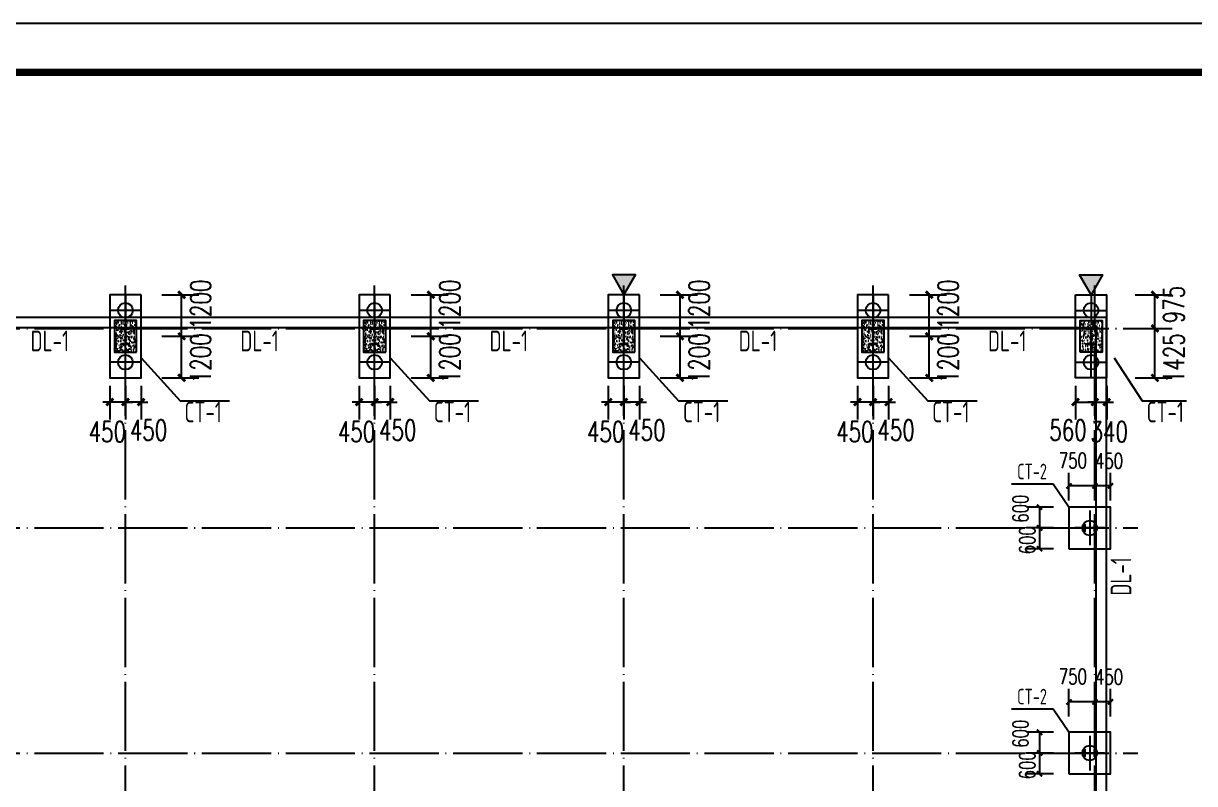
# Model space of a CAD drawing. Extents: x -33967 to 1773478, y -1022458 to -784650.
# Drawn here: x 297163 to 331001, y -960411 to -938458 of the extents above; entities that cross this region are included whole.
import ezdxf

# ---------------------------------------------------------------- set-up
doc = ezdxf.new("R2010")
doc.units = 0
doc.header["$LTSCALE"] = 1000
doc.header["$MEASUREMENT"] = 0
doc.linetypes.add('DOTE', pattern=[2.42, 2, -0.2, 0.02, -0.2])
for name, color, linetype in [('AXIS', 3, 'Continuous'), ('DIM_LEAD', 3, 'Continuous'), ('DOTE', 1, 'DOTE'), ('GZ', 50, 'Continuous'), ('NUM', 7, 'Continuous'), ('PUB_HATCH', 8, 'Continuous'), ('PUB_TITLE', 4, 'Continuous'), ('承台', 2, 'Continuous'), ('桩', 201, 'Continuous')]:
    doc.layers.add(name, color=color, linetype=linetype)
doc.styles.add('_TCH_DIM_T3', font='SIMPLEX', dxfattribs={"width": 0.705882, "bigfont": 'GBCBIG'})
doc.styles.add('TSSD_Norm', font='tssdeng.shx', dxfattribs={"bigfont": 'hztxt.shx'})
doc.dimstyles.new('TCH-200-1', dxfattribs={"dimtxt": 595, "dimasz": 200, "dimexe": 500, "dimexo": 600, "dimgap": 252.5, "dimtad": 1, "dimdec": 0, "dimzin": 0, "dimdsep": 46, "dimtxsty": '_TCH_DIM_T3', "dimblk": 'ARCHTICK', "dimcen": 0.09, "dimclrd": 3, "dimclre": 3, "dimclrt": 7, "dimazin": 2, "dimtfac": 1, "dimtdec": 0, "dimtix": 1, "dimtmove": 2, "dimatfit": 3, "dimfxl": 1, "dimtolj": 1, "dimtzin": 0, "dimarcsym": 0})
doc.dimstyles.new('TCH_150_1', dxfattribs={"dimtxt": 446.25, "dimasz": 150, "dimexe": 375, "dimexo": 450, "dimgap": 189.375, "dimtad": 1, "dimdec": 0, "dimzin": 0, "dimdsep": 46, "dimtxsty": '_TCH_DIM_T3', "dimblk": 'ARCHTICK', "dimcen": 0.09, "dimclrd": 256, "dimclre": 256, "dimclrt": 7, "dimazin": 2, "dimtfac": 1, "dimtdec": 0, "dimtix": 1, "dimtmove": 2, "dimatfit": 3, "dimfxl": 1, "dimtolj": 1, "dimtzin": 0, "dimarcsym": 0})

# ---------------------------------------------------------------- blocks, each defined once
blk = doc.blocks.new('111')
at = {"layer": 'GZ'}
blk.add_lwpolyline([(650693, -886725), (650473, -886725), (650473, -886715), (650577, -886715), (650580, -886710), (650580, -886289), (650577, -886285), (650473, -886285), (650473, -886275), (650693, -886275), (650693, -886285), (650590, -886285), (650586, -886289), (650586, -886710), (650590, -886715), (650693, -886715), (650693, -886725)], close=True, dxfattribs=at)
blk = doc.blocks.new('_ArchTick')
at = {"color": 0, "linetype": 'ByBlock', "const_width": 0.4}
blk.add_lwpolyline([(-0.5, -0.5), (0.5, 0.5)], dxfattribs=at)
blk = doc.blocks.new('*D966')
at = {"layer": 'AXIS', "color": 3, "lineweight": -2, "transparency": 16777216}
for p, q in [((300111, -948929), (300111, -949893)), ((300561, -948929), (300561, -949893)), ((300111, -949393), (299911, -949393)), ((300561, -949393), (300111, -949393)), ((300561, -949393), (300761, -949393))]:
    blk.add_line(p, q, dxfattribs=at)
at = {"layer": 'Defpoints', "color": 0, "transparency": 16777216}
for p in [(300111, -948329), (300561, -948329), (300111, -949393)]:
    blk.add_point(p, dxfattribs=at)
at = {"layer": 'AXIS', "color": 3, "lineweight": -2, "transparency": 16777216, "xscale": 200, "yscale": 200, "zscale": 200}
blk.add_blockref('_ArchTick', (300111, -949393), dxfattribs=at)
at = {"layer": 'AXIS', "color": 3, "lineweight": -2, "transparency": 16777216, "xscale": 200, "yscale": 200, "zscale": 200, "rotation": 180}
blk.add_blockref('_ArchTick', (300561, -949393), dxfattribs=at)
at = {"layer": 'AXIS', "color": 7, "transparency": 16777216, "insert": (300777, -950205), "char_height": 595, "attachment_point": 5, "style": '_TCH_DIM_T3'}
blk.add_mtext('\\A1;450', dxfattribs=at)
blk = doc.blocks.new('*D967')
at = {"layer": 'AXIS', "color": 3, "lineweight": -2, "transparency": 16777216}
for p, q in [((299661, -948929), (299661, -949893)), ((300111, -948929), (300111, -949893)), ((299661, -949393), (299461, -949393)), ((300111, -949393), (299661, -949393)), ((300111, -949393), (300311, -949393))]:
    blk.add_line(p, q, dxfattribs=at)
at = {"layer": 'Defpoints', "color": 0, "transparency": 16777216}
for p in [(299661, -948329), (300111, -948329), (299661, -949393)]:
    blk.add_point(p, dxfattribs=at)
at = {"layer": 'AXIS', "color": 3, "lineweight": -2, "transparency": 16777216, "xscale": 200, "yscale": 200, "zscale": 200}
blk.add_blockref('_ArchTick', (299661, -949393), dxfattribs=at)
at = {"layer": 'AXIS', "color": 3, "lineweight": -2, "transparency": 16777216, "xscale": 200, "yscale": 200, "zscale": 200, "rotation": 180}
blk.add_blockref('_ArchTick', (300111, -949393), dxfattribs=at)
at = {"layer": 'AXIS', "color": 7, "transparency": 16777216, "insert": (299586, -950249), "char_height": 595, "attachment_point": 5, "style": '_TCH_DIM_T3'}
blk.add_mtext('\\A1;450', dxfattribs=at)
blk = doc.blocks.new('*D968')
at = {"layer": 'AXIS', "color": 3, "lineweight": -2, "transparency": 16777216}
for p, q in [((301161, -947495), (302234, -947495)), ((301734, -948695), (301734, -947495)), ((301161, -948695), (302234, -948695))]:
    blk.add_line(p, q, dxfattribs=at)
at = {"layer": 'Defpoints', "color": 0, "transparency": 16777216}
for p in [(300561, -947495), (301734, -947495), (300561, -948695)]:
    blk.add_point(p, dxfattribs=at)
at = {"layer": 'AXIS', "color": 3, "lineweight": -2, "transparency": 16777216, "xscale": 200, "yscale": 200, "zscale": 200}
for p, rotation in [((301734, -947495), 90), ((301734, -948695), 270)]:
    blk.add_blockref('_ArchTick', p, dxfattribs=dict(at, rotation=rotation))
at = {"layer": 'AXIS', "color": 7, "transparency": 16777216, "insert": (302284, -948128), "char_height": 595, "attachment_point": 5, "rotation": 90, "style": '_TCH_DIM_T3'}
blk.add_mtext('\\A1;1200', dxfattribs=at)
blk = doc.blocks.new('*D969')
at = {"layer": 'AXIS', "color": 3, "lineweight": -2, "transparency": 16777216}
for p, q in [((301161, -946295), (302234, -946295)), ((301734, -947495), (301734, -946295)), ((301161, -947495), (302234, -947495))]:
    blk.add_line(p, q, dxfattribs=at)
at = {"layer": 'Defpoints', "color": 0, "transparency": 16777216}
for p in [(300561, -946295), (301734, -946295), (300561, -947495)]:
    blk.add_point(p, dxfattribs=at)
at = {"layer": 'AXIS', "color": 3, "lineweight": -2, "transparency": 16777216, "xscale": 200, "yscale": 200, "zscale": 200}
for p, rotation in [((301734, -946295), 90), ((301734, -947495), 270)]:
    blk.add_blockref('_ArchTick', p, dxfattribs=dict(at, rotation=rotation))
at = {"layer": 'AXIS', "color": 7, "transparency": 16777216, "insert": (302284, -946576), "char_height": 595, "attachment_point": 5, "rotation": 90, "style": '_TCH_DIM_T3'}
blk.add_mtext('\\A1;1200', dxfattribs=at)
blk = doc.blocks.new('*D982')
at = {"layer": 'AXIS', "color": 3, "lineweight": -2, "transparency": 16777216}
for p, q in [((307311, -948929), (307311, -949893)), ((307761, -948929), (307761, -949893)), ((307311, -949393), (307111, -949393)), ((307761, -949393), (307311, -949393)), ((307761, -949393), (307961, -949393))]:
    blk.add_line(p, q, dxfattribs=at)
at = {"layer": 'Defpoints', "color": 0, "transparency": 16777216}
for p in [(307311, -948329), (307761, -948329), (307311, -949393)]:
    blk.add_point(p, dxfattribs=at)
at = {"layer": 'AXIS', "color": 3, "lineweight": -2, "transparency": 16777216, "xscale": 200, "yscale": 200, "zscale": 200}
blk.add_blockref('_ArchTick', (307311, -949393), dxfattribs=at)
at = {"layer": 'AXIS', "color": 3, "lineweight": -2, "transparency": 16777216, "xscale": 200, "yscale": 200, "zscale": 200, "rotation": 180}
blk.add_blockref('_ArchTick', (307761, -949393), dxfattribs=at)
at = {"layer": 'AXIS', "color": 7, "transparency": 16777216, "insert": (307977, -950205), "char_height": 595, "attachment_point": 5, "style": '_TCH_DIM_T3'}
blk.add_mtext('\\A1;450', dxfattribs=at)
blk = doc.blocks.new('*D983')
at = {"layer": 'AXIS', "color": 3, "lineweight": -2, "transparency": 16777216}
for p, q in [((306861, -948929), (306861, -949893)), ((307311, -948929), (307311, -949893)), ((306861, -949393), (306661, -949393)), ((307311, -949393), (306861, -949393)), ((307311, -949393), (307511, -949393))]:
    blk.add_line(p, q, dxfattribs=at)
at = {"layer": 'Defpoints', "color": 0, "transparency": 16777216}
for p in [(306861, -948329), (307311, -948329), (306861, -949393)]:
    blk.add_point(p, dxfattribs=at)
at = {"layer": 'AXIS', "color": 3, "lineweight": -2, "transparency": 16777216, "xscale": 200, "yscale": 200, "zscale": 200}
blk.add_blockref('_ArchTick', (306861, -949393), dxfattribs=at)
at = {"layer": 'AXIS', "color": 3, "lineweight": -2, "transparency": 16777216, "xscale": 200, "yscale": 200, "zscale": 200, "rotation": 180}
blk.add_blockref('_ArchTick', (307311, -949393), dxfattribs=at)
at = {"layer": 'AXIS', "color": 7, "transparency": 16777216, "insert": (306786, -950249), "char_height": 595, "attachment_point": 5, "style": '_TCH_DIM_T3'}
blk.add_mtext('\\A1;450', dxfattribs=at)
blk = doc.blocks.new('*D984')
at = {"layer": 'AXIS', "color": 3, "lineweight": -2, "transparency": 16777216}
for p, q in [((308361, -947495), (309434, -947495)), ((308934, -948695), (308934, -947495)), ((308361, -948695), (309434, -948695))]:
    blk.add_line(p, q, dxfattribs=at)
at = {"layer": 'Defpoints', "color": 0, "transparency": 16777216}
for p in [(307761, -947495), (308934, -947495), (307761, -948695)]:
    blk.add_point(p, dxfattribs=at)
at = {"layer": 'AXIS', "color": 3, "lineweight": -2, "transparency": 16777216, "xscale": 200, "yscale": 200, "zscale": 200}
for p, rotation in [((308934, -947495), 90), ((308934, -948695), 270)]:
    blk.add_blockref('_ArchTick', p, dxfattribs=dict(at, rotation=rotation))
at = {"layer": 'AXIS', "color": 7, "transparency": 16777216, "insert": (309484, -948128), "char_height": 595, "attachment_point": 5, "rotation": 90, "style": '_TCH_DIM_T3'}
blk.add_mtext('\\A1;1200', dxfattribs=at)
blk = doc.blocks.new('*D985')
at = {"layer": 'AXIS', "color": 3, "lineweight": -2, "transparency": 16777216}
for p, q in [((308361, -946295), (309434, -946295)), ((308934, -947495), (308934, -946295)), ((308361, -947495), (309434, -947495))]:
    blk.add_line(p, q, dxfattribs=at)
at = {"layer": 'Defpoints', "color": 0, "transparency": 16777216}
for p in [(307761, -946295), (308934, -946295), (307761, -947495)]:
    blk.add_point(p, dxfattribs=at)
at = {"layer": 'AXIS', "color": 3, "lineweight": -2, "transparency": 16777216, "xscale": 200, "yscale": 200, "zscale": 200}
for p, rotation in [((308934, -946295), 90), ((308934, -947495), 270)]:
    blk.add_blockref('_ArchTick', p, dxfattribs=dict(at, rotation=rotation))
at = {"layer": 'AXIS', "color": 7, "transparency": 16777216, "insert": (309484, -946576), "char_height": 595, "attachment_point": 5, "rotation": 90, "style": '_TCH_DIM_T3'}
blk.add_mtext('\\A1;1200', dxfattribs=at)
blk = doc.blocks.new('*D975')
at = {"layer": 'AXIS', "color": 3, "lineweight": -2, "transparency": 16777216}
for p, q in [((314511, -948929), (314511, -949893)), ((314961, -948929), (314961, -949893)), ((314511, -949393), (314311, -949393)), ((314961, -949393), (314511, -949393)), ((314961, -949393), (315161, -949393))]:
    blk.add_line(p, q, dxfattribs=at)
at = {"layer": 'Defpoints', "color": 0, "transparency": 16777216}
for p in [(314511, -948329), (314961, -948329), (314511, -949393)]:
    blk.add_point(p, dxfattribs=at)
at = {"layer": 'AXIS', "color": 3, "lineweight": -2, "transparency": 16777216, "xscale": 200, "yscale": 200, "zscale": 200}
blk.add_blockref('_ArchTick', (314511, -949393), dxfattribs=at)
at = {"layer": 'AXIS', "color": 3, "lineweight": -2, "transparency": 16777216, "xscale": 200, "yscale": 200, "zscale": 200, "rotation": 180}
blk.add_blockref('_ArchTick', (314961, -949393), dxfattribs=at)
at = {"layer": 'AXIS', "color": 7, "transparency": 16777216, "insert": (315177, -950205), "char_height": 595, "attachment_point": 5, "style": '_TCH_DIM_T3'}
blk.add_mtext('\\A1;450', dxfattribs=at)
blk = doc.blocks.new('*D976')
at = {"layer": 'AXIS', "color": 3, "lineweight": -2, "transparency": 16777216}
for p, q in [((314061, -948929), (314061, -949893)), ((314511, -948929), (314511, -949893)), ((314061, -949393), (313861, -949393)), ((314511, -949393), (314061, -949393)), ((314511, -949393), (314711, -949393))]:
    blk.add_line(p, q, dxfattribs=at)
at = {"layer": 'Defpoints', "color": 0, "transparency": 16777216}
for p in [(314061, -948329), (314511, -948329), (314061, -949393)]:
    blk.add_point(p, dxfattribs=at)
at = {"layer": 'AXIS', "color": 3, "lineweight": -2, "transparency": 16777216, "xscale": 200, "yscale": 200, "zscale": 200}
blk.add_blockref('_ArchTick', (314061, -949393), dxfattribs=at)
at = {"layer": 'AXIS', "color": 3, "lineweight": -2, "transparency": 16777216, "xscale": 200, "yscale": 200, "zscale": 200, "rotation": 180}
blk.add_blockref('_ArchTick', (314511, -949393), dxfattribs=at)
at = {"layer": 'AXIS', "color": 7, "transparency": 16777216, "insert": (313986, -950249), "char_height": 595, "attachment_point": 5, "style": '_TCH_DIM_T3'}
blk.add_mtext('\\A1;450', dxfattribs=at)
blk = doc.blocks.new('*D977')
at = {"layer": 'AXIS', "color": 3, "lineweight": -2, "transparency": 16777216}
for p, q in [((315561, -947495), (316634, -947495)), ((316134, -948695), (316134, -947495)), ((315561, -948695), (316634, -948695))]:
    blk.add_line(p, q, dxfattribs=at)
at = {"layer": 'Defpoints', "color": 0, "transparency": 16777216}
for p in [(314961, -947495), (316134, -947495), (314961, -948695)]:
    blk.add_point(p, dxfattribs=at)
at = {"layer": 'AXIS', "color": 3, "lineweight": -2, "transparency": 16777216, "xscale": 200, "yscale": 200, "zscale": 200}
for p, rotation in [((316134, -947495), 90), ((316134, -948695), 270)]:
    blk.add_blockref('_ArchTick', p, dxfattribs=dict(at, rotation=rotation))
at = {"layer": 'AXIS', "color": 7, "transparency": 16777216, "insert": (316684, -948128), "char_height": 595, "attachment_point": 5, "rotation": 90, "style": '_TCH_DIM_T3'}
blk.add_mtext('\\A1;1200', dxfattribs=at)
blk = doc.blocks.new('*D978')
at = {"layer": 'AXIS', "color": 3, "lineweight": -2, "transparency": 16777216}
for p, q in [((315561, -946295), (316634, -946295)), ((316134, -947495), (316134, -946295)), ((315561, -947495), (316634, -947495))]:
    blk.add_line(p, q, dxfattribs=at)
at = {"layer": 'Defpoints', "color": 0, "transparency": 16777216}
for p in [(314961, -946295), (316134, -946295), (314961, -947495)]:
    blk.add_point(p, dxfattribs=at)
at = {"layer": 'AXIS', "color": 3, "lineweight": -2, "transparency": 16777216, "xscale": 200, "yscale": 200, "zscale": 200}
for p, rotation in [((316134, -946295), 90), ((316134, -947495), 270)]:
    blk.add_blockref('_ArchTick', p, dxfattribs=dict(at, rotation=rotation))
at = {"layer": 'AXIS', "color": 7, "transparency": 16777216, "insert": (316684, -946576), "char_height": 595, "attachment_point": 5, "rotation": 90, "style": '_TCH_DIM_T3'}
blk.add_mtext('\\A1;1200', dxfattribs=at)
blk = doc.blocks.new('*D979')
at = {"layer": 'AXIS', "color": 3, "lineweight": -2, "transparency": 16777216}
for p, q in [((321711, -948929), (321711, -949893)), ((322161, -948929), (322161, -949893)), ((321711, -949393), (321511, -949393)), ((322161, -949393), (321711, -949393)), ((322161, -949393), (322361, -949393))]:
    blk.add_line(p, q, dxfattribs=at)
at = {"layer": 'Defpoints', "color": 0, "transparency": 16777216}
for p in [(321711, -948329), (322161, -948329), (321711, -949393)]:
    blk.add_point(p, dxfattribs=at)
at = {"layer": 'AXIS', "color": 3, "lineweight": -2, "transparency": 16777216, "xscale": 200, "yscale": 200, "zscale": 200}
blk.add_blockref('_ArchTick', (321711, -949393), dxfattribs=at)
at = {"layer": 'AXIS', "color": 3, "lineweight": -2, "transparency": 16777216, "xscale": 200, "yscale": 200, "zscale": 200, "rotation": 180}
blk.add_blockref('_ArchTick', (322161, -949393), dxfattribs=at)
at = {"layer": 'AXIS', "color": 7, "transparency": 16777216, "insert": (322377, -950205), "char_height": 595, "attachment_point": 5, "style": '_TCH_DIM_T3'}
blk.add_mtext('\\A1;450', dxfattribs=at)
blk = doc.blocks.new('*D980')
at = {"layer": 'AXIS', "color": 3, "lineweight": -2, "transparency": 16777216}
for p, q in [((321261, -948929), (321261, -949893)), ((321711, -948929), (321711, -949893)), ((321261, -949393), (321061, -949393)), ((321711, -949393), (321261, -949393)), ((321711, -949393), (321911, -949393))]:
    blk.add_line(p, q, dxfattribs=at)
at = {"layer": 'Defpoints', "color": 0, "transparency": 16777216}
for p in [(321261, -948329), (321711, -948329), (321261, -949393)]:
    blk.add_point(p, dxfattribs=at)
at = {"layer": 'AXIS', "color": 3, "lineweight": -2, "transparency": 16777216, "xscale": 200, "yscale": 200, "zscale": 200}
blk.add_blockref('_ArchTick', (321261, -949393), dxfattribs=at)
at = {"layer": 'AXIS', "color": 3, "lineweight": -2, "transparency": 16777216, "xscale": 200, "yscale": 200, "zscale": 200, "rotation": 180}
blk.add_blockref('_ArchTick', (321711, -949393), dxfattribs=at)
at = {"layer": 'AXIS', "color": 7, "transparency": 16777216, "insert": (321186, -950249), "char_height": 595, "attachment_point": 5, "style": '_TCH_DIM_T3'}
blk.add_mtext('\\A1;450', dxfattribs=at)
blk = doc.blocks.new('*D981')
at = {"layer": 'AXIS', "color": 3, "lineweight": -2, "transparency": 16777216}
for p, q in [((322761, -947495), (323834, -947495)), ((323334, -948695), (323334, -947495)), ((322761, -948695), (323834, -948695))]:
    blk.add_line(p, q, dxfattribs=at)
at = {"layer": 'Defpoints', "color": 0, "transparency": 16777216}
for p in [(322161, -947495), (323334, -947495), (322161, -948695)]:
    blk.add_point(p, dxfattribs=at)
at = {"layer": 'AXIS', "color": 3, "lineweight": -2, "transparency": 16777216, "xscale": 200, "yscale": 200, "zscale": 200}
for p, rotation in [((323334, -947495), 90), ((323334, -948695), 270)]:
    blk.add_blockref('_ArchTick', p, dxfattribs=dict(at, rotation=rotation))
at = {"layer": 'AXIS', "color": 7, "transparency": 16777216, "insert": (323884, -948128), "char_height": 595, "attachment_point": 5, "rotation": 90, "style": '_TCH_DIM_T3'}
blk.add_mtext('\\A1;1200', dxfattribs=at)
blk = doc.blocks.new('*D970')
at = {"layer": 'AXIS', "color": 3, "lineweight": -2, "transparency": 16777216}
for p, q in [((322761, -946295), (323834, -946295)), ((323334, -947495), (323334, -946295)), ((322761, -947495), (323834, -947495))]:
    blk.add_line(p, q, dxfattribs=at)
at = {"layer": 'Defpoints', "color": 0, "transparency": 16777216}
for p in [(322161, -946295), (323334, -946295), (322161, -947495)]:
    blk.add_point(p, dxfattribs=at)
at = {"layer": 'AXIS', "color": 3, "lineweight": -2, "transparency": 16777216, "xscale": 200, "yscale": 200, "zscale": 200}
for p, rotation in [((323334, -946295), 90), ((323334, -947495), 270)]:
    blk.add_blockref('_ArchTick', p, dxfattribs=dict(at, rotation=rotation))
at = {"layer": 'AXIS', "color": 7, "transparency": 16777216, "insert": (323884, -946576), "char_height": 595, "attachment_point": 5, "rotation": 90, "style": '_TCH_DIM_T3'}
blk.add_mtext('\\A1;1200', dxfattribs=at)
blk = doc.blocks.new('*D971')
at = {"layer": 'AXIS', "color": 3, "lineweight": -2, "transparency": 16777216}
for p, q in [((327561, -948929), (327561, -949893)), ((328121, -948929), (328121, -949893)), ((327561, -949393), (328121, -949393))]:
    blk.add_line(p, q, dxfattribs=at)
at = {"layer": 'Defpoints', "color": 0, "transparency": 16777216}
for p in [(327561, -948329), (328121, -948329), (328121, -949393)]:
    blk.add_point(p, dxfattribs=at)
at = {"layer": 'AXIS', "color": 3, "lineweight": -2, "transparency": 16777216, "xscale": 200, "yscale": 200, "zscale": 200, "rotation": 180}
blk.add_blockref('_ArchTick', (327561, -949393), dxfattribs=at)
at = {"layer": 'AXIS', "color": 3, "lineweight": -2, "transparency": 16777216, "xscale": 200, "yscale": 200, "zscale": 200}
blk.add_blockref('_ArchTick', (328121, -949393), dxfattribs=at)
at = {"layer": 'AXIS', "color": 7, "transparency": 16777216, "insert": (327344, -950205), "char_height": 595, "attachment_point": 5, "style": '_TCH_DIM_T3'}
blk.add_mtext('\\A1;560', dxfattribs=at)
blk = doc.blocks.new('*D972')
at = {"layer": 'AXIS', "color": 3, "lineweight": -2, "transparency": 16777216}
for p, q in [((328121, -948929), (328121, -949893)), ((328461, -948929), (328461, -949893)), ((328121, -949393), (327921, -949393)), ((328121, -949393), (328461, -949393)), ((328461, -949393), (328661, -949393))]:
    blk.add_line(p, q, dxfattribs=at)
at = {"layer": 'Defpoints', "color": 0, "transparency": 16777216}
for p in [(328121, -948329), (328461, -948329), (328461, -949393)]:
    blk.add_point(p, dxfattribs=at)
at = {"layer": 'AXIS', "color": 3, "lineweight": -2, "transparency": 16777216, "xscale": 200, "yscale": 200, "zscale": 200}
blk.add_blockref('_ArchTick', (328121, -949393), dxfattribs=at)
at = {"layer": 'AXIS', "color": 3, "lineweight": -2, "transparency": 16777216, "xscale": 200, "yscale": 200, "zscale": 200, "rotation": 180}
blk.add_blockref('_ArchTick', (328461, -949393), dxfattribs=at)
at = {"layer": 'AXIS', "color": 7, "transparency": 16777216, "insert": (328535, -950249), "char_height": 595, "attachment_point": 5, "style": '_TCH_DIM_T3'}
blk.add_mtext('\\A1;340', dxfattribs=at)
blk = doc.blocks.new('*D973')
at = {"layer": 'AXIS', "color": 3, "lineweight": -2, "transparency": 16777216}
for p, q in [((329281, -947269), (330354, -947269)), ((329854, -948695), (329854, -947269)), ((329281, -948695), (330354, -948695))]:
    blk.add_line(p, q, dxfattribs=at)
at = {"layer": 'Defpoints', "color": 0, "transparency": 16777216}
for p in [(328681, -947269), (329854, -947269), (328681, -948695)]:
    blk.add_point(p, dxfattribs=at)
at = {"layer": 'AXIS', "color": 3, "lineweight": -2, "transparency": 16777216, "xscale": 200, "yscale": 200, "zscale": 200}
for p, rotation in [((329854, -947269), 90), ((329854, -948695), 270)]:
    blk.add_blockref('_ArchTick', p, dxfattribs=dict(at, rotation=rotation))
at = {"layer": 'AXIS', "color": 7, "transparency": 16777216, "insert": (330404, -948128), "char_height": 595, "attachment_point": 5, "rotation": 90, "style": '_TCH_DIM_T3'}
blk.add_mtext('\\A1;1425', dxfattribs=at)
blk = doc.blocks.new('*D974')
at = {"layer": 'AXIS', "color": 3, "lineweight": -2, "transparency": 16777216}
for p, q in [((329281, -946295), (330354, -946295)), ((329854, -947269), (329854, -946295)), ((329281, -947269), (330354, -947269))]:
    blk.add_line(p, q, dxfattribs=at)
at = {"layer": 'Defpoints', "color": 0, "transparency": 16777216}
for p in [(328681, -946295), (329854, -946295), (328681, -947269)]:
    blk.add_point(p, dxfattribs=at)
at = {"layer": 'AXIS', "color": 3, "lineweight": -2, "transparency": 16777216, "xscale": 200, "yscale": 200, "zscale": 200}
for p, rotation in [((329854, -946295), 90), ((329854, -947269), 270)]:
    blk.add_blockref('_ArchTick', p, dxfattribs=dict(at, rotation=rotation))
at = {"layer": 'AXIS', "color": 7, "transparency": 16777216, "insert": (330404, -946576), "char_height": 595, "attachment_point": 5, "rotation": 90, "style": '_TCH_DIM_T3'}
blk.add_mtext('\\A1;975', dxfattribs=at)
blk = doc.blocks.new('*D1785')
at = {"layer": 'AXIS', "lineweight": -2, "transparency": 16777216}
for p, q in [((328121, -958479), (328121, -957679)), ((328571, -958479), (328571, -957679)), ((328571, -958054), (328121, -958054))]:
    blk.add_line(p, q, dxfattribs=at)
at = {"layer": 'Defpoints', "color": 0, "transparency": 16777216}
for p in [(328121, -958054), (328121, -958929), (328571, -958929)]:
    blk.add_point(p, dxfattribs=at)
at = {"layer": 'AXIS', "lineweight": -2, "transparency": 16777216, "xscale": 150, "yscale": 150, "zscale": 150, "rotation": 180}
blk.add_blockref('_ArchTick', (328121, -958054), dxfattribs=at)
at = {"layer": 'AXIS', "lineweight": -2, "transparency": 16777216, "xscale": 150, "yscale": 150, "zscale": 150}
blk.add_blockref('_ArchTick', (328571, -958054), dxfattribs=at)
at = {"layer": 'AXIS', "color": 7, "transparency": 16777216, "insert": (328531, -957331), "char_height": 446.2, "attachment_point": 5, "style": '_TCH_DIM_T3'}
blk.add_mtext('\\A1;450', dxfattribs=at)
blk = doc.blocks.new('*D1786')
at = {"layer": 'AXIS', "lineweight": -2, "transparency": 16777216}
for p, q in [((327371, -958479), (327371, -957679)), ((328121, -958479), (328121, -957679)), ((328121, -958054), (327371, -958054))]:
    blk.add_line(p, q, dxfattribs=at)
at = {"layer": 'Defpoints', "color": 0, "transparency": 16777216}
for p in [(327371, -958054), (327371, -958929), (328121, -958929)]:
    blk.add_point(p, dxfattribs=at)
at = {"layer": 'AXIS', "lineweight": -2, "transparency": 16777216, "xscale": 150, "yscale": 150, "zscale": 150, "rotation": 180}
blk.add_blockref('_ArchTick', (327371, -958054), dxfattribs=at)
at = {"layer": 'AXIS', "lineweight": -2, "transparency": 16777216, "xscale": 150, "yscale": 150, "zscale": 150}
blk.add_blockref('_ArchTick', (328121, -958054), dxfattribs=at)
at = {"layer": 'AXIS', "color": 7, "transparency": 16777216, "insert": (327485, -957322), "char_height": 446.2, "attachment_point": 5, "style": '_TCH_DIM_T3'}
blk.add_mtext('\\A1;750', dxfattribs=at)
blk = doc.blocks.new('*D1787')
at = {"layer": 'AXIS', "lineweight": -2, "transparency": 16777216}
for p, q in [((326921, -958929), (326147, -958929)), ((326522, -958929), (326522, -959529)), ((326921, -959529), (326147, -959529))]:
    blk.add_line(p, q, dxfattribs=at)
at = {"layer": 'Defpoints', "color": 0, "transparency": 16777216}
for p in [(327371, -958929), (326522, -959529), (327371, -959529)]:
    blk.add_point(p, dxfattribs=at)
at = {"layer": 'AXIS', "lineweight": -2, "transparency": 16777216, "xscale": 150, "yscale": 150, "zscale": 150}
for p, rotation in [((326522, -958929), 90), ((326522, -959529), 270)]:
    blk.add_blockref('_ArchTick', p, dxfattribs=dict(at, rotation=rotation))
at = {"layer": 'AXIS', "color": 7, "transparency": 16777216, "insert": (325972, -958972), "char_height": 446.2, "attachment_point": 5, "rotation": 90, "style": '_TCH_DIM_T3'}
blk.add_mtext('\\A1;600', dxfattribs=at)
blk = doc.blocks.new('*D1788')
at = {"layer": 'AXIS', "lineweight": -2, "transparency": 16777216}
for p, q in [((326921, -959529), (326147, -959529)), ((326522, -959529), (326522, -960129)), ((326921, -960129), (326147, -960129))]:
    blk.add_line(p, q, dxfattribs=at)
at = {"layer": 'Defpoints', "color": 0, "transparency": 16777216}
for p in [(327371, -959529), (326522, -960129), (327371, -960129)]:
    blk.add_point(p, dxfattribs=at)
at = {"layer": 'AXIS', "lineweight": -2, "transparency": 16777216, "xscale": 150, "yscale": 150, "zscale": 150}
for p, rotation in [((326522, -959529), 90), ((326522, -960129), 270)]:
    blk.add_blockref('_ArchTick', p, dxfattribs=dict(at, rotation=rotation))
at = {"layer": 'AXIS', "color": 7, "transparency": 16777216, "insert": (326167, -959884), "char_height": 446.2, "attachment_point": 5, "rotation": 90, "style": '_TCH_DIM_T3'}
blk.add_mtext('\\A1;600', dxfattribs=at)
blk = doc.blocks.new('*D1765')
at = {"layer": 'AXIS', "lineweight": -2, "transparency": 16777216}
for p, q in [((328121, -952241), (328121, -951440)), ((328571, -952241), (328571, -951440)), ((328571, -951815), (328121, -951815))]:
    blk.add_line(p, q, dxfattribs=at)
at = {"layer": 'Defpoints', "color": 0, "transparency": 16777216}
for p in [(328121, -951815), (328121, -952691), (328571, -952691)]:
    blk.add_point(p, dxfattribs=at)
at = {"layer": 'AXIS', "lineweight": -2, "transparency": 16777216, "xscale": 150, "yscale": 150, "zscale": 150, "rotation": 180}
blk.add_blockref('_ArchTick', (328121, -951815), dxfattribs=at)
at = {"layer": 'AXIS', "lineweight": -2, "transparency": 16777216, "xscale": 150, "yscale": 150, "zscale": 150}
blk.add_blockref('_ArchTick', (328571, -951815), dxfattribs=at)
at = {"layer": 'AXIS', "color": 7, "transparency": 16777216, "insert": (328531, -951092), "char_height": 446.2, "attachment_point": 5, "style": '_TCH_DIM_T3'}
blk.add_mtext('\\A1;450', dxfattribs=at)
blk = doc.blocks.new('*D1766')
at = {"layer": 'AXIS', "lineweight": -2, "transparency": 16777216}
for p, q in [((327371, -952241), (327371, -951440)), ((328121, -952241), (328121, -951440)), ((328121, -951815), (327371, -951815))]:
    blk.add_line(p, q, dxfattribs=at)
at = {"layer": 'Defpoints', "color": 0, "transparency": 16777216}
for p in [(327371, -951815), (327371, -952691), (328121, -952691)]:
    blk.add_point(p, dxfattribs=at)
at = {"layer": 'AXIS', "lineweight": -2, "transparency": 16777216, "xscale": 150, "yscale": 150, "zscale": 150, "rotation": 180}
blk.add_blockref('_ArchTick', (327371, -951815), dxfattribs=at)
at = {"layer": 'AXIS', "lineweight": -2, "transparency": 16777216, "xscale": 150, "yscale": 150, "zscale": 150}
blk.add_blockref('_ArchTick', (328121, -951815), dxfattribs=at)
at = {"layer": 'AXIS', "color": 7, "transparency": 16777216, "insert": (327485, -951084), "char_height": 446.2, "attachment_point": 5, "style": '_TCH_DIM_T3'}
blk.add_mtext('\\A1;750', dxfattribs=at)
blk = doc.blocks.new('*D1767')
at = {"layer": 'AXIS', "lineweight": -2, "transparency": 16777216}
for p, q in [((326921, -952429), (326147, -952429)), ((326522, -952429), (326522, -953029)), ((326921, -953029), (326147, -953029))]:
    blk.add_line(p, q, dxfattribs=at)
at = {"layer": 'Defpoints', "color": 0, "transparency": 16777216}
for p in [(327371, -952429), (326522, -953029), (327371, -953029)]:
    blk.add_point(p, dxfattribs=at)
at = {"layer": 'AXIS', "lineweight": -2, "transparency": 16777216, "xscale": 150, "yscale": 150, "zscale": 150}
for p, rotation in [((326522, -952429), 90), ((326522, -953029), 270)]:
    blk.add_blockref('_ArchTick', p, dxfattribs=dict(at, rotation=rotation))
at = {"layer": 'AXIS', "color": 7, "transparency": 16777216, "insert": (325972, -952472), "char_height": 446.2, "attachment_point": 5, "rotation": 90, "style": '_TCH_DIM_T3'}
blk.add_mtext('\\A1;600', dxfattribs=at)
blk = doc.blocks.new('*D1768')
at = {"layer": 'AXIS', "lineweight": -2, "transparency": 16777216}
for p, q in [((326921, -953029), (326147, -953029)), ((326522, -953029), (326522, -953629)), ((326921, -953629), (326147, -953629))]:
    blk.add_line(p, q, dxfattribs=at)
at = {"layer": 'Defpoints', "color": 0, "transparency": 16777216}
for p in [(327371, -953029), (326522, -953629), (327371, -953629)]:
    blk.add_point(p, dxfattribs=at)
at = {"layer": 'AXIS', "lineweight": -2, "transparency": 16777216, "xscale": 150, "yscale": 150, "zscale": 150}
for p, rotation in [((326522, -953029), 90), ((326522, -953629), 270)]:
    blk.add_blockref('_ArchTick', p, dxfattribs=dict(at, rotation=rotation))
at = {"layer": 'AXIS', "color": 7, "transparency": 16777216, "insert": (326167, -953384), "char_height": 446.2, "attachment_point": 5, "rotation": 90, "style": '_TCH_DIM_T3'}
blk.add_mtext('\\A1;600', dxfattribs=at)

msp = doc.modelspace()

# ---------------------------------------------------------------- hatches: boundary and pattern name
h = msp.add_hatch(color=5)
h.dxf.hatch_style = 1
h.paths.add_polyline_path([(314510.6, -946294.7), (314843.1, -945718.7), (314178, -945718.7)])
h = msp.add_hatch(color=5)
h.dxf.hatch_style = 1
h.paths.add_polyline_path([(328010.6, -946294.7), (327678.1, -945718.7), (328343.2, -945718.7)])
at = {"layer": 'PUB_HATCH', "linetype": 'ByBlock', "ltscale": 0.1}
h = msp.add_hatch(dxfattribs=at)
h.set_pattern_fill('AR-CONC', color=8, scale=100)
h.set_pattern_definition([(50, (-1533498.75, -1653879.9), (182.184669, -15.939086), [19.05, -209.55]), (355, (-1533498.75, -1653879.9), (-35.242826, 191.056643), [15.24, -167.64]), (100.451, (-1533483.57, -1653881.23), (146.942502, 175.116688), [16.19, -178.09]), (46.1842, (-1533498.75, -1653829.1), (271.07904, -42.042328), [28.575, -314.325]), (96.6356, (-1533476.16, -1653832.6), (237.404234, 247.425556), [24.285, -267.135]), (351.184, (-1533498.75, -1653829.1), (237.404606, 247.425118), [22.86, -251.46]), (21, (-1533473.35, -1653841.8), (151.61488, -102.265519), [19.05, -209.55]), (326, (-1533473.35, -1653841.8), (61.802028, 184.187966), [15.24, -167.64]), (71.4514, (-1533460.71, -1653850.33), (213.41649, 81.922858), [16.19, -178.09]), (37.5, (-1533498.75, -1653879.9), (3.0886032, 84.5550389), [0, -165.608, 0, -170.18, 0, -168.275]), (7.5, (-1533498.75, -1653879.9), (66.8196625, 100.180575), [0, -97.028, 0, -161.798, 0, -64.135]), (327.5, (-1533555.39, -1653879.9), (135.5905952, -5.728744), [0, -63.5, 0, -198.12, 0, -262.89]), (317.5, (-1533580.79, -1653879.9), (148.1291814, 25.426491), [0, -82.55, 0, -131.572, 0, -186.69])])
h.paths.add_polyline_path([(299790.5, -947034.7), (300430.5, -947034.7), (300430.6, -947954.7), (299790.6, -947954.7)])
h = msp.add_hatch(dxfattribs=at)
h.set_pattern_fill('AR-CONC', color=8, scale=100)
h.set_pattern_definition([(50, (-1526298.75, -1653879.9), (182.184669, -15.939086), [19.05, -209.55]), (355, (-1526298.75, -1653879.9), (-35.242826, 191.056643), [15.24, -167.64]), (100.451, (-1526283.57, -1653881.23), (146.942502, 175.116688), [16.19, -178.09]), (46.1842, (-1526298.75, -1653829.1), (271.07904, -42.042328), [28.575, -314.325]), (96.6356, (-1526276.16, -1653832.6), (237.404234, 247.425556), [24.285, -267.135]), (351.184, (-1526298.75, -1653829.1), (237.404606, 247.425118), [22.86, -251.46]), (21, (-1526273.35, -1653841.8), (151.61488, -102.265519), [19.05, -209.55]), (326, (-1526273.35, -1653841.8), (61.802028, 184.187966), [15.24, -167.64]), (71.4514, (-1526260.71, -1653850.33), (213.41649, 81.922858), [16.19, -178.09]), (37.5, (-1526298.75, -1653879.9), (3.0886032, 84.5550389), [0, -165.608, 0, -170.18, 0, -168.275]), (7.5, (-1526298.75, -1653879.9), (66.8196625, 100.180575), [0, -97.028, 0, -161.798, 0, -64.135]), (327.5, (-1526355.39, -1653879.9), (135.5905952, -5.728744), [0, -63.5, 0, -198.12, 0, -262.89]), (317.5, (-1526380.79, -1653879.9), (148.1291814, 25.426491), [0, -82.55, 0, -131.572, 0, -186.69])])
h.paths.add_polyline_path([(306990.5, -947034.7), (307630.5, -947034.7), (307630.6, -947954.7), (306990.6, -947954.7)])
h = msp.add_hatch(dxfattribs=at)
h.set_pattern_fill('AR-CONC', color=8, scale=100)
h.set_pattern_definition([(50, (-1519098.75, -1653879.9), (182.184669, -15.939086), [19.05, -209.55]), (355, (-1519098.75, -1653879.9), (-35.242826, 191.056643), [15.24, -167.64]), (100.451, (-1519083.57, -1653881.23), (146.942502, 175.116688), [16.19, -178.09]), (46.1842, (-1519098.75, -1653829.1), (271.07904, -42.042328), [28.575, -314.325]), (96.6356, (-1519076.16, -1653832.6), (237.404234, 247.425556), [24.285, -267.135]), (351.184, (-1519098.75, -1653829.1), (237.404606, 247.425118), [22.86, -251.46]), (21, (-1519073.35, -1653841.8), (151.61488, -102.265519), [19.05, -209.55]), (326, (-1519073.35, -1653841.8), (61.802028, 184.187966), [15.24, -167.64]), (71.4514, (-1519060.71, -1653850.33), (213.41649, 81.922858), [16.19, -178.09]), (37.5, (-1519098.75, -1653879.9), (3.0886032, 84.5550389), [0, -165.608, 0, -170.18, 0, -168.275]), (7.5, (-1519098.75, -1653879.9), (66.8196625, 100.180575), [0, -97.028, 0, -161.798, 0, -64.135]), (327.5, (-1519155.39, -1653879.9), (135.5905952, -5.728744), [0, -63.5, 0, -198.12, 0, -262.89]), (317.5, (-1519180.79, -1653879.9), (148.1291814, 25.426491), [0, -82.55, 0, -131.572, 0, -186.69])])
h.paths.add_polyline_path([(314190.5, -947034.7), (314830.5, -947034.7), (314830.6, -947954.7), (314190.6, -947954.7)])
h = msp.add_hatch(dxfattribs=at)
h.set_pattern_fill('AR-CONC', color=8, scale=100)
h.set_pattern_definition([(50, (-1511898.75, -1653879.9), (182.184669, -15.939086), [19.05, -209.55]), (355, (-1511898.75, -1653879.9), (-35.242826, 191.056643), [15.24, -167.64]), (100.451, (-1511883.57, -1653881.23), (146.942502, 175.116688), [16.19, -178.09]), (46.1842, (-1511898.75, -1653829.1), (271.07904, -42.042328), [28.575, -314.325]), (96.6356, (-1511876.16, -1653832.6), (237.404234, 247.425556), [24.285, -267.135]), (351.184, (-1511898.75, -1653829.1), (237.404606, 247.425118), [22.86, -251.46]), (21, (-1511873.35, -1653841.8), (151.61488, -102.265519), [19.05, -209.55]), (326, (-1511873.35, -1653841.8), (61.802028, 184.187966), [15.24, -167.64]), (71.4514, (-1511860.71, -1653850.33), (213.41649, 81.922858), [16.19, -178.09]), (37.5, (-1511898.75, -1653879.9), (3.0886032, 84.5550389), [0, -165.608, 0, -170.18, 0, -168.275]), (7.5, (-1511898.75, -1653879.9), (66.8196625, 100.180575), [0, -97.028, 0, -161.798, 0, -64.135]), (327.5, (-1511955.39, -1653879.9), (135.5905952, -5.728744), [0, -63.5, 0, -198.12, 0, -262.89]), (317.5, (-1511980.79, -1653879.9), (148.1291814, 25.426491), [0, -82.55, 0, -131.572, 0, -186.69])])
h.paths.add_polyline_path([(321390.5, -947034.7), (322030.5, -947034.7), (322030.6, -947954.7), (321390.6, -947954.7)])
h = msp.add_hatch(dxfattribs=at)
h.set_pattern_fill('AR-CONC', color=8, scale=100)
h.set_pattern_definition([(50, (-1561398.75, -1653879.9), (182.184669, -15.939086), [19.05, -209.55]), (355, (-1561398.75, -1653879.9), (-35.242826, 191.056643), [15.24, -167.64]), (100.451, (-1561383.57, -1653881.23), (146.942502, 175.116688), [16.19, -178.09]), (46.1842, (-1561398.75, -1653829.1), (271.07904, -42.042328), [28.575, -314.325]), (96.6356, (-1561376.16, -1653832.6), (237.404234, 247.425556), [24.285, -267.135]), (351.184, (-1561398.75, -1653829.1), (237.404606, 247.425118), [22.86, -251.46]), (21, (-1561373.35, -1653841.8), (151.61488, -102.265519), [19.05, -209.55]), (326, (-1561373.35, -1653841.8), (61.802028, 184.187966), [15.24, -167.64]), (71.4514, (-1561360.71, -1653850.32), (213.41649, 81.922858), [16.19, -178.09]), (37.5, (-1561398.75, -1653879.9), (3.0886032, 84.5550389), [0, -165.608, 0, -170.18, 0, -168.275]), (7.5, (-1561398.75, -1653879.9), (66.8196625, 100.180575), [0, -97.028, 0, -161.798, 0, -64.135]), (327.5, (-1561455.39, -1653879.9), (135.5905952, -5.728744), [0, -63.5, 0, -198.12, 0, -262.89]), (317.5, (-1561480.79, -1653879.9), (148.1291814, 25.426491), [0, -82.55, 0, -131.572, 0, -186.69])])
h.paths.add_polyline_path([(328330.6, -947034.7), (327690.6, -947034.7), (327690.6, -947954.7), (328330.6, -947954.7)])

# ---------------------------------------------------------------- linework, layer by layer
at = {"color": 5}
for points in [[(314510.6, -946294.7), (314843.1, -945719.5), (314178, -945719.5)], [(328010.6, -946294.7), (327678.1, -945719.5), (328343.2, -945719.5)]]:
    msp.add_lwpolyline(points, close=True, dxfattribs=at)
for points in [[(271830.6, -946939.4), (328450.6, -946939.4), (328450.6, -1002059.4), (271830.6, -1002059.4)], [(272130.6, -947239.4), (328150.6, -947239.4), (328150.6, -1001759.4), (272130.6, -1001759.4)]]:
    msp.add_lwpolyline(points, close=True)
at = {"layer": 'AXIS'}
for points in [[(327370.6, -953629.5), (328570.6, -953629.5), (328570.6, -952429.5), (327370.6, -952429.5)], [(327370.6, -960129.5), (328570.6, -960129.5), (328570.6, -958929.5), (327370.6, -958929.5)]]:
    msp.add_lwpolyline(points, close=True, dxfattribs=at)
at = {"layer": 'DIM_LEAD'}
for p, q in [((300560.6, -948119.7), (301693.3, -949354.1)), ((307760.6, -948119.7), (308893.3, -949354.1)), ((314960.6, -948119.7), (316093.3, -949354.1)), ((322160.6, -948119.7), (323293.3, -949354.1)), ((328680.6, -948119.7), (329490, -949354.1)), ((301693.3, -949354.1), (303115, -949354.1)), ((308893.3, -949354.1), (310315, -949354.1)), ((316093.3, -949354.1), (317515, -949354.1)), ((323293.3, -949354.1), (324715, -949354.1)), ((329490, -949354.1), (330770.7, -949354.1)), ((326916.1, -951763.7), (325706.3, -951763.7)), ((327370.6, -952429.5), (326916.1, -951763.7)), ((326916.1, -958263.7), (325706.3, -958263.7)), ((327370.6, -958929.5), (326916.1, -958263.7))]:
    msp.add_line(p, q, dxfattribs=at)
at = {"layer": 'DOTE'}
for p, q in [((300110.6, -1003029.4), (300110.6, -946029.4)), ((307310.6, -1003029.4), (307310.6, -946029.4)), ((314510.6, -1003029.4), (314510.6, -946029.4)), ((321710.6, -1003029.4), (321710.6, -946029.4)), ((328120.6, -1003029.4), (328120.6, -946029.4)), ((270860.6, -947269.4), (329360.6, -947269.4)), ((270860.6, -953029.4), (329360.6, -953029.4)), ((270860.6, -959529.4), (329360.6, -959529.4))]:
    msp.add_line(p, q, dxfattribs=at)
at = {"layer": 'GZ'}
for points in [[(328120.6, -952929.4), (328120.6, -953129.4), (328110.6, -953129.4), (328110.6, -953036.3), (328105.6, -953032.4), (327835.2, -953032.4), (327830.6, -953036.3), (327830.6, -953129.4), (327820.6, -953129.4), (327820.6, -952929.4), (327830.6, -952929.4), (327830.6, -953022.4), (327835.1, -953026.4), (328105.6, -953026.4), (328110.6, -953022.4), (328110.6, -952929.4), (328120.6, -952929.4)], [(328120.6, -959429.4), (328120.6, -959629.4), (328110.6, -959629.4), (328110.6, -959536.3), (328105.6, -959532.4), (327835.2, -959532.4), (327830.6, -959536.3), (327830.6, -959629.4), (327820.6, -959629.4), (327820.6, -959429.4), (327830.6, -959429.4), (327830.6, -959522.4), (327835.1, -959526.4), (328105.6, -959526.4), (328110.6, -959522.4), (328110.6, -959429.4), (328120.6, -959429.4)]]:
    msp.add_lwpolyline(points, close=True, dxfattribs=at)
at = {"layer": 'PUB_TITLE'}
msp.add_lwpolyline([(260253.9, -1022458.4), (379053.9, -1022458.4), (379053.9, -938458.4), (260253.9, -938458.4)], close=True, dxfattribs=at)
at = {"layer": 'PUB_TITLE', "const_width": 212.1}
msp.add_lwpolyline([(263074.3, -1021044.2), (263074.3, -939872.6), (377053.9, -939872.6), (377053.9, -1021044.2)], close=True, dxfattribs=at)
at = {"layer": '承台'}
for points in [[(300560.6, -946294.7), (299660.6, -946294.7), (299660.6, -948694.7), (300560.6, -948694.7)], [(307760.6, -946294.7), (306860.6, -946294.7), (306860.6, -948694.7), (307760.6, -948694.7)], [(314960.6, -946294.7), (314060.6, -946294.7), (314060.6, -948694.7), (314960.6, -948694.7)], [(322160.6, -946294.7), (321260.6, -946294.7), (321260.6, -948694.7), (322160.6, -948694.7)], [(327560.6, -946294.7), (328460.6, -946294.7), (328460.6, -948694.7), (327560.6, -948694.7)], [(300430.6, -947954.7), (300430.6, -947034.7), (299790.6, -947034.7), (299790.6, -947954.7)], [(307630.6, -947954.7), (307630.6, -947034.7), (306990.6, -947034.7), (306990.6, -947954.7)], [(314830.6, -947954.7), (314830.6, -947034.7), (314190.6, -947034.7), (314190.6, -947954.7)], [(322030.6, -947954.7), (322030.6, -947034.7), (321390.6, -947034.7), (321390.6, -947954.7)], [(327690.6, -947954.7), (327690.6, -947034.7), (328330.6, -947034.7), (328330.6, -947954.7)]]:
    msp.add_lwpolyline(points, close=True, dxfattribs=at)
at = {"layer": '桩'}
for p, q in [((300110.6, -946318.7), (300110.6, -947170.7)), ((307310.6, -946318.7), (307310.6, -947170.7)), ((314510.6, -946318.7), (314510.6, -947170.7)), ((321710.6, -946318.7), (321710.6, -947170.7)), ((328010.6, -946318.7), (328010.6, -947170.7)), ((300536.6, -946744.7), (299684.6, -946744.7)), ((307736.6, -946744.7), (306884.6, -946744.7)), ((314936.6, -946744.7), (314084.6, -946744.7)), ((322136.6, -946744.7), (321284.6, -946744.7)), ((327584.6, -946744.7), (328436.6, -946744.7)), ((300110.6, -948670.7), (300110.6, -947668.7)), ((307310.6, -948670.7), (307310.6, -947668.7)), ((314510.6, -948670.7), (314510.6, -947668.7)), ((321710.6, -948670.7), (321710.6, -947668.7)), ((328010.6, -948670.7), (328010.6, -947668.7)), ((300536.6, -948244.7), (299684.6, -948244.7)), ((307736.6, -948244.7), (306884.6, -948244.7)), ((314936.6, -948244.7), (314084.6, -948244.7)), ((322136.6, -948244.7), (321284.6, -948244.7)), ((327584.6, -948244.7), (328436.6, -948244.7)), ((327970.6, -952528.4), (327970.6, -953530.4)), ((328396.6, -953029.4), (327544.6, -953029.4)), ((327970.6, -959028.4), (327970.6, -960030.4)), ((328396.6, -959529.4), (327544.6, -959529.4))]:
    msp.add_line(p, q, dxfattribs=at)
for centre in [(300110.6, -946744.7), (307310.6, -946744.7), (314510.6, -946744.7), (321710.6, -946744.7), (328010.6, -946744.7), (300110.6, -948244.7), (307310.6, -948244.7), (314510.6, -948244.7), (321710.6, -948244.7), (328010.6, -948244.7), (327970.6, -953029.4), (327970.6, -959529.4)]:
    msp.add_circle(centre, 213, dxfattribs=at)

# ---------------------------------------------------------------- block references
at = {"layer": 'GZ', "xscale": -1, "rotation": 180}
for p in [(-350472.8, -1833994), (-343272.8, -1833994), (-336072.8, -1833994), (-328872.8, -1833994), (-322572.8, -1833994)]:
    msp.add_blockref('111', p, dxfattribs=at)

# ---------------------------------------------------------------- texts
at = {"layer": 'NUM', "style": 'TSSD_Norm', "width": 0.7}
for p in [(297371.6, -947928.1), (303433.1, -947928.1), (310633.1, -947928.1), (317833.1, -947928.1), (325033.1, -947928.1)]:
    msp.add_text('DL-1', height=600, dxfattribs=at).set_placement(p)
for s, height, rotation, p in [('CT-1', 600, 0, (301817.1, -949978.7)), ('CT-1', 600, 0, (309017.1, -949978.7)), ('CT-1', 600, 0, (316217.1, -949978.7)), ('CT-1', 600, 0, (323417.1, -949978.7)), ('CT-1', 600, 0, (329613.8, -949978.7)), ('CT-2', 450, 0, (325873.4, -951623.7)), ('DL-1', 600, 90, (329173.2, -954981.3)), ('CT-2', 450, 0, (325873.4, -958123.7))]:
    msp.add_text(s, height=height, rotation=rotation, dxfattribs=at).set_placement(p)

# ---------------------------------------------------------------- dimensions: what is measured, and where the dimension line sits
at = {"layer": 'AXIS'}
for base, p1, p2, angle, dimstyle, picture, middle in [((301733.8, -946294.7), (300560.5, -947494.7), (300560.6, -946294.7), 270, 'TCH-200-1', '*D969', (302283.8, -946576)), ((308933.8, -946294.7), (307760.5, -947494.7), (307760.6, -946294.7), 270, 'TCH-200-1', '*D985', (309483.8, -946576)), ((316133.8, -946294.7), (314960.5, -947494.7), (314960.6, -946294.7), 270, 'TCH-200-1', '*D978', (316683.8, -946576)), ((323333.8, -946294.7), (322160.5, -947494.7), (322160.6, -946294.7), 270, 'TCH-200-1', '*D970', (323883.8, -946576)), ((329853.8, -946294.7), (328680.5, -947269.4), (328680.6, -946294.7), 270, 'TCH-200-1', '*D974', (330403.8, -946576)), ((301733.8, -947494.7), (300560.6, -948694.7), (300560.5, -947494.7), 270, 'TCH-200-1', '*D968', (302283.8, -948127.5)), ((308933.8, -947494.7), (307760.6, -948694.7), (307760.5, -947494.7), 270, 'TCH-200-1', '*D984', (309483.8, -948127.5)), ((316133.8, -947494.7), (314960.6, -948694.7), (314960.5, -947494.7), 270, 'TCH-200-1', '*D977', (316683.8, -948127.5)), ((323333.8, -947494.7), (322160.6, -948694.7), (322160.5, -947494.7), 270, 'TCH-200-1', '*D981', (323883.8, -948127.5)), ((329853.8, -947269.4), (328680.6, -948694.7), (328680.5, -947269.4), 270, 'TCH-200-1', '*D973', (330403.8, -948127.5)), ((299660.6, -949393.5), (300110.6, -948328.7), (299660.6, -948328.7), 180, 'TCH-200-1', '*D967', (299586.2, -950248.8)), ((300110.6, -949393.5), (300560.6, -948328.7), (300110.6, -948328.7), 180, 'TCH-200-1', '*D966', (300777.3, -950204.7)), ((306860.6, -949393.5), (307310.6, -948328.7), (306860.6, -948328.7), 180, 'TCH-200-1', '*D983', (306786.2, -950248.8)), ((307310.6, -949393.5), (307760.6, -948328.7), (307310.6, -948328.7), 180, 'TCH-200-1', '*D982', (307977.3, -950204.7)), ((314060.6, -949393.5), (314510.6, -948328.7), (314060.6, -948328.7), 180, 'TCH-200-1', '*D976', (313986.2, -950248.8)), ((314510.6, -949393.5), (314960.6, -948328.7), (314510.6, -948328.7), 180, 'TCH-200-1', '*D975', (315177.3, -950204.7)), ((321260.6, -949393.5), (321710.6, -948328.7), (321260.6, -948328.7), 180, 'TCH-200-1', '*D980', (321186.2, -950248.8)), ((321710.6, -949393.5), (322160.6, -948328.7), (321710.6, -948328.7), 180, 'TCH-200-1', '*D979', (322377.3, -950204.7)), ((327370.6, -951815.5), (328120.6, -952690.8), (327370.6, -952690.8), 180, 'TCH_150_1', '*D1766', (327485.5, -951083.6)), ((328120.6, -951815.5), (328570.6, -952690.8), (328120.6, -952690.8), 180, 'TCH_150_1', '*D1765', (328530.8, -951092.5)), ((326522.2, -953029.5), (327370.6, -952429.5), (327370.6, -953029.5), 90, 'TCH_150_1', '*D1767', (325972.2, -952471.6)), ((326522.2, -953629.5), (327370.6, -953029.5), (327370.6, -953629.5), 90, 'TCH_150_1', '*D1768', (326167, -953384.1)), ((327370.6, -958054.2), (328120.6, -958929.5), (327370.6, -958929.5), 180, 'TCH_150_1', '*D1786', (327485.5, -957322.3)), ((328120.6, -958054.2), (328570.6, -958929.5), (328120.6, -958929.5), 180, 'TCH_150_1', '*D1785', (328530.8, -957331.1)), ((326522.2, -959529.5), (327370.6, -958929.5), (327370.6, -959529.5), 90, 'TCH_150_1', '*D1787', (325972.2, -958971.6)), ((326522.2, -960129.5), (327370.6, -959529.5), (327370.6, -960129.5), 90, 'TCH_150_1', '*D1788', (326167, -959884.1))]:
    dim = msp.add_linear_dim(base=base, p1=p1, p2=p2, angle=angle, dimstyle=dimstyle, dxfattribs=at)
    dim.commit()
    dim.dimension.update_dxf_attribs({"geometry": picture, "text_midpoint": middle, "dimtype": 128})
for base, p1, p2, picture, middle in [((328120.6, -949393.5), (327560.6, -948328.7), (328120.6, -948328.7), '*D971', (327343.9, -950204.8)), ((328460.6, -949393.5), (328120.6, -948328.7), (328460.6, -948328.7), '*D972', (328535, -950248.8))]:
    dim = msp.add_linear_dim(base=base, p1=p1, p2=p2, dimstyle='TCH-200-1', dxfattribs=at)
    dim.commit()
    dim.dimension.update_dxf_attribs({"geometry": picture, "text_midpoint": middle, "dimtype": 128})

doc.saveas('drawing.dxf')
